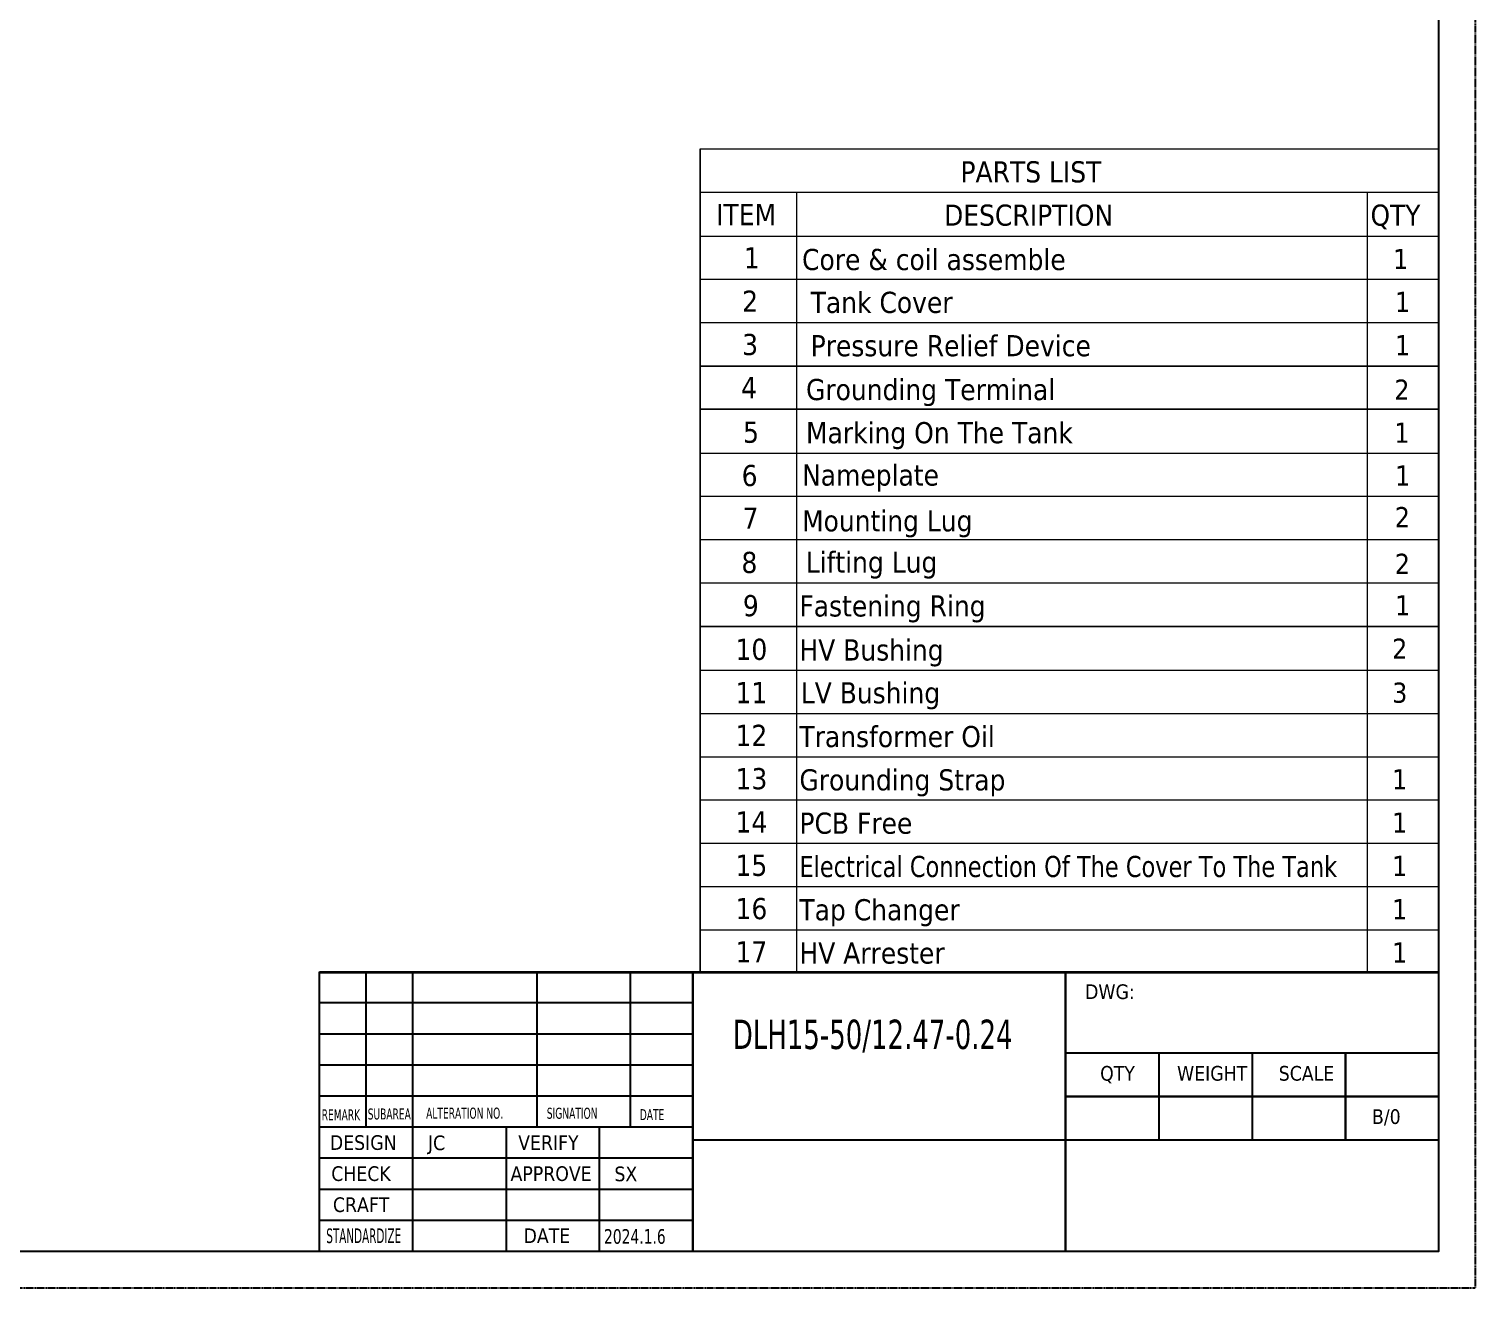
# Model space of a CAD drawing. Extents: x 4438 to 384502, y -178203 to -21188.
# Drawn here: x 378640 to 380217, y -174438 to -173064 of the extents above; entities that cross this region are included whole.
import ezdxf

# ---------------------------------------------------------------- set-up
doc = ezdxf.new("R2010")
doc.units = 0
doc.header["$LTSCALE"] = 8
doc.header["$MEASUREMENT"] = 0
doc.linetypes.add('HIDDEN', pattern=[0.375, 0.25, -0.125])
doc.layers.get('0').update_dxf_attribs({"linetype": 'CONTINUOUS'})
doc.layers.add('PL', color=5, linetype='CONTINUOUS')
doc.layers.add('铁心', color=3, linetype='CONTINUOUS', lineweight=0)
doc.styles.add('Tahoma$001', font='tahoma.ttf', dxfattribs={"height": 2.159784})
doc.styles.add('Tahoma_txtstyle_28.93_0_0', font='tahoma.ttf')
doc.styles.add('Tahoma_txtstyle_30.40_0_0', font='tahoma.ttf')

msp = doc.modelspace()

# ---------------------------------------------------------------- linework, layer by layer
at = {"color": 7, "linetype": 'Continuous'}
for p, q in [((378957.187, -174093.289), (380177.091, -174093.289)), ((378957.226, -174092.806), (380177.13, -174092.806)), ((378957.226, -174397.782), (378957.226, -174092.806)), ((379008.055, -174262.237), (379008.055, -174092.806)), ((379058.885, -174397.782), (379058.885, -174092.806)), ((379194.43, -174262.237), (379194.43, -174092.806)), ((379296.088, -174262.237), (379296.088, -174092.806)), ((379363.861, -174092.806), (379363.861, -174397.782)), ((379364.004, -174093.015), (379364.004, -174397.991)), ((379770.495, -174397.782), (379770.495, -174092.806)), ((379770.639, -174093.015), (379770.639, -174397.991)), ((379363.861, -174126.692), (378957.226, -174126.692)), ((379363.861, -174160.578), (378957.226, -174160.578)), ((379770.495, -174180.91), (380177.13, -174180.91)), ((379770.639, -174181.12), (380177.274, -174181.12)), ((379872.154, -174180.91), (379872.154, -174275.791)), ((379872.298, -174181.12), (379872.298, -174276.001)), ((379973.813, -174180.91), (379973.813, -174275.791)), ((379973.956, -174181.12), (379973.956, -174276.001)), ((380075.471, -174180.91), (380075.471, -174275.791)), ((380075.615, -174181.12), (380075.615, -174276.001)), ((379363.861, -174194.464), (378957.226, -174194.464)), ((379363.861, -174228.351), (378957.226, -174228.351)), ((379770.495, -174228.351), (380177.13, -174228.351)), ((379770.639, -174228.56), (380177.274, -174228.56)), ((379363.861, -174262.237), (378957.226, -174262.237)), ((379160.543, -174262.237), (379160.543, -174397.782)), ((379262.202, -174262.237), (379262.202, -174397.782)), ((379363.861, -174275.791), (380177.13, -174275.791)), ((379364.004, -174276.001), (380177.274, -174276.001)), ((379363.861, -174296.123), (378957.226, -174296.123)), ((379363.861, -174330.009), (378957.226, -174330.009)), ((379363.861, -174363.896), (378957.226, -174363.896))]:
    msp.add_line(p, q, dxfattribs=at)
at = {"color": 7}
msp.add_lwpolyline([(377063.749, -171887.027), (380177.094, -171887.027), (380177.094, -174397.729), (377063.749, -174397.729)], close=True, dxfattribs=at)
at = {"layer": 'PL', "color": 1, "linetype": 'HIDDEN', "ltscale": 0.5}
msp.add_lwpolyline([(376864.176, -171847.112), (380217.009, -171847.112), (380217.009, -174437.644), (376864.176, -174437.644)], close=True, dxfattribs=at)
at = {"layer": '铁心', "lineweight": 13}
for points in [[(379372.092, -174092.806), (379372.092, -173195.146)], [(379372.092, -173195.146), (380177.274, -173195.146), (380177.274, -173242.37)], [(379372.092, -173195.146), (379372.092, -173242.37), (379372.092, -173242.37)], [(379372.092, -173242.37), (380177.274, -173242.37), (380177.274, -173290.575)], [(379372.092, -173242.37), (379372.092, -173290.575), (380177.274, -173290.575)], [(379477.318, -173242.37), (379477.318, -173290.575), (379477.318, -173290.575)], [(380099.233, -173242.37), (380099.233, -174092.806)], [(379372.092, -173715.987), (380177.274, -173715.987), (380177.274, -173290.575)], [(379372.092, -173290.575), (379372.092, -173715.987)], [(379477.318, -173290.575), (379477.318, -173715.987)], [(380177.274, -173337.603), (379372.092, -173337.603), (379372.092, -173337.603)], [(380177.274, -173384.828), (379372.092, -173384.828), (379372.092, -173384.828)], [(379372.092, -173432.052), (380177.274, -173432.052), (380177.274, -173479.081)], [(379372.092, -173432.052), (379372.092, -173479.081), (380177.274, -173479.081)], [(380177.274, -173432.052), (379372.092, -173432.052), (379372.092, -173432.052)], [(379372.092, -174092.806), (379372.092, -173432.052), (379372.092, -173432.052)], [(379477.318, -173432.052), (379477.318, -173479.081), (379477.318, -173479.081)], [(379372.092, -173479.081), (379372.092, -174092.806)], [(380177.274, -173479.081), (379372.092, -173479.081), (379372.092, -173479.081)], [(379477.318, -173479.081), (379477.318, -174092.806)], [(380177.274, -173527.285), (379372.092, -173527.285), (379372.092, -173527.285)], [(380177.274, -173527.285), (379372.092, -173527.285), (379372.092, -173527.285)], [(380177.274, -173574.51), (379372.092, -173574.51), (379372.092, -173574.51)], [(380177.274, -173574.51), (379372.092, -173574.51), (379372.092, -173574.51)], [(380177.274, -174093.015), (380177.274, -173571.978)], [(380177.274, -173621.538), (379372.092, -173621.538), (379372.092, -173621.538)], [(380177.274, -173621.538), (379372.092, -173621.538)], [(380177.274, -173668.763), (379372.092, -173668.763), (379372.092, -173668.763)], [(380177.274, -173668.763), (379372.092, -173668.763), (379372.092, -173668.763)], [(380177.274, -173715.987), (379372.092, -173715.987), (379372.092, -173715.987)], [(380177.274, -173763.996), (379372.092, -173763.996), (379372.092, -173763.996)], [(380177.274, -173811.22), (379372.092, -173811.22), (379372.092, -173811.22)], [(380177.274, -173858.445), (379372.092, -173858.445), (379372.092, -173858.445)], [(380177.274, -173905.669), (379372.092, -173905.669)], [(380177.274, -173952.894), (379372.092, -173952.894)], [(380177.274, -174000.118), (379372.092, -174000.118)], [(380177.274, -174047.343), (379372.092, -174047.343)], [(380177.274, -174093.015), (379372.092, -174093.015)]]:
    msp.add_lwpolyline(points, dxfattribs=at)

# ---------------------------------------------------------------- texts
for s, height, style, p in [('PARTS LIST', 23.0776, 'Tahoma_txtstyle_30.40_0_0', (379655.94, -173231.789)), ('ITEM', 23.0776, 'Tahoma_txtstyle_30.40_0_0', (379389.532, -173278.426)), ('DESCRIPTION', 23.07758, 'Tahoma_txtstyle_30.40_0_0', (379638.076, -173279.014)), ('QTY', 22.976, 'Tahoma$001', (380103.008, -173278.908)), ('1', 23.078, 'Tahoma_txtstyle_30.40_0_0', (379419.709, -173325.65)), ('Core & coil assemble   ', 23.07758, 'Tahoma_txtstyle_30.40_0_0', (379483.245, -173327.389)), ('1', 21.956, 'Tahoma_txtstyle_28.93_0_0', (380127.694, -173326.336)), ('2', 23.078, 'Tahoma_txtstyle_30.40_0_0', (379417.945, -173372.875)), ('Tank Cover', 23.0776, 'Tahoma_txtstyle_30.40_0_0', (379492.619, -173374.152)), ('1', 21.956, 'Tahoma$001', (380129.653, -173373.071)), ('3', 23.078, 'Tahoma_txtstyle_30.40_0_0', (379417.945, -173420.099)), ('Pressure Relief Device', 23.07758, 'Tahoma_txtstyle_30.40_0_0', (379492.619, -173421.377)), ('1', 21.956, 'Tahoma_txtstyle_28.93_0_0', (380129.653, -173420.295)), ('4', 23.078, 'Tahoma_txtstyle_30.40_0_0', (379416.769, -173467.128)), ('Grounding Terminal', 23.07758, 'Tahoma_txtstyle_30.40_0_0', (379487.585, -173469.223)), ('2', 21.956, 'Tahoma_txtstyle_28.93_0_0', (380128.994, -173468.759)), ('5', 23.078, 'Tahoma_txtstyle_30.40_0_0', (379418.992, -173515.724)), ('Marking On The Tank', 23.07758, 'Tahoma_txtstyle_30.40_0_0', (379487.585, -173516.252)), ('1', 21.956, 'Tahoma_txtstyle_28.93_0_0', (380128.994, -173515.788)), ('6', 23.078, 'Tahoma_txtstyle_30.40_0_0', (379417.394, -173562.949)), ('Nameplate', 23.0776, 'Tahoma_txtstyle_30.40_0_0', (379483.245, -173562.459)), ('1', 21.956, 'Tahoma_txtstyle_28.93_0_0', (380129.849, -173562.459)), ('7', 23.078, 'Tahoma_txtstyle_30.40_0_0', (379418.386, -173609.585)), ('Mounting Lug', 23.07758, 'Tahoma_txtstyle_30.40_0_0', (379483.245, -173612.35)), ('2', 21.956, 'Tahoma_txtstyle_28.93_0_0', (380129.479, -173607.791)), ('8', 23.078, 'Tahoma_txtstyle_30.40_0_0', (379417.155, -173657.789)), ('Lifting Lug', 23.07759, 'Tahoma_txtstyle_30.40_0_0', (379487.268, -173657.398)), ('2', 21.956, 'Tahoma_txtstyle_28.93_0_0', (380129.571, -173658.684)), ('9', 23.078, 'Tahoma_txtstyle_30.40_0_0', (379418.727, -173704.916)), ('Fastening Ring', 23.07758, 'Tahoma_txtstyle_30.40_0_0', (379480.36, -173705.205)), ('1', 21.956, 'Tahoma_txtstyle_28.93_0_0', (380129.849, -173704.034)), ('10', 23.0776, 'Tahoma_txtstyle_30.40_0_0', (379410.695, -173752.532)), ('HV Bushing', 23.0776, 'Tahoma_txtstyle_30.40_0_0', (379480.36, -173753.213)), ('2', 21.956, 'Tahoma_txtstyle_28.93_0_0', (380126.627, -173751.259)), ('11', 23.0776, 'Tahoma_txtstyle_30.40_0_0', (379410.695, -173799.757)), ('LV Bushing', 23.0776, 'Tahoma_txtstyle_30.40_0_0', (379481.873, -173799.953)), ('3', 21.956, 'Tahoma_txtstyle_28.93_0_0', (380126.627, -173799.267)), ('12', 23.0776, 'Tahoma_txtstyle_30.40_0_0', (379410.695, -173846.394)), ('Transformer Oil', 23.07758, 'Tahoma_txtstyle_30.40_0_0', (379480.36, -173847.662)), ('13', 23.0776, 'Tahoma_txtstyle_30.40_0_0', (379410.695, -173893.618)), ('Grounding Strap', 23.07758, 'Tahoma_txtstyle_30.40_0_0', (379480.36, -173894.887)), ('1', 21.956, 'Tahoma_txtstyle_28.93_0_0', (380126.627, -173893.716)), ('14', 23.0776, 'Tahoma_txtstyle_30.40_0_0', (379410.695, -173940.843)), ('PCB Free', 23.0776, 'Tahoma_txtstyle_30.40_0_0', (379480.36, -173942.111)), ('1', 21.956, 'Tahoma_txtstyle_28.93_0_0', (380126.627, -173940.941)), ('15', 23.0776, 'Tahoma_txtstyle_30.40_0_0', (379410.695, -173988.067)), ('1', 21.956, 'Tahoma_txtstyle_28.93_0_0', (380126.627, -173988.165)), ('16', 23.0776, 'Tahoma_txtstyle_30.40_0_0', (379410.695, -174035.292)), ('Tap Changer', 23.07758, 'Tahoma_txtstyle_30.40_0_0', (379480.36, -174036.56)), ('1', 21.956, 'Tahoma_txtstyle_28.93_0_0', (380126.627, -174035.39)), ('17', 23.0776, 'Tahoma_txtstyle_30.40_0_0', (379410.695, -174082.516)), ('HV Arrester', 23.07758, 'Tahoma_txtstyle_30.40_0_0', (379480.36, -174083.785)), ('1', 21.956, 'Tahoma_txtstyle_28.93_0_0', (380126.627, -174082.614)), ('DWG:', 16, 'Tahoma_txtstyle_30.40_0_0', (379791.783, -174122.403)), ('QTY', 16, 'Tahoma_txtstyle_30.40_0_0', (379808.222, -174211.408)), ('WEIGHT', 16, 'Tahoma_txtstyle_30.40_0_0', (379892.101, -174211.408)), ('SCALE', 16, 'Tahoma_txtstyle_30.40_0_0', (380002.955, -174211.408)), ('B/0', 16, 'Tahoma_txtstyle_30.40_0_0', (380104.578, -174258.639)), ('DESIGN', 16, 'Tahoma_txtstyle_30.40_0_0', (378968.389, -174286.922)), ('JC', 16, 'Tahoma_txtstyle_30.40_0_0', (379075.335, -174287.212)), ('VERIFY', 16, 'Tahoma_txtstyle_30.40_0_0', (379173.739, -174286.922)), ('CHECK', 16, 'Tahoma_txtstyle_30.40_0_0', (378969.97, -174320.809)), ('APPROVE', 16, 'Tahoma_txtstyle_30.40_0_0', (379165.38, -174320.809)), ('SX', 16, 'Tahoma_txtstyle_30.40_0_0', (379278.652, -174321.098)), ('CRAFT', 16, 'Tahoma_txtstyle_30.40_0_0', (378971.777, -174354.695)), ('DATE', 16, 'Tahoma_txtstyle_30.40_0_0', (379179.613, -174388.581))]:
    msp.add_text(s, height=height, dxfattribs=dict(at, style=style)).set_placement(p)
at = {"layer": '铁心', "lineweight": 13, "style": 'Tahoma_txtstyle_30.40_0_0'}
for s, height, width, p in [('Electrical Connection Of The Cover To The Tank', 23.07758, 0.9, (379480.36, -173989.336)), ('DLH15-50/12.47-0.24', 32, 0.75, (379407.757, -174176.885)), ('REMARK', 12, 0.7, (378959.508, -174254.671)), ('SUBAREA', 12, 0.7, (379009.663, -174253.765)), ('ALTERATION NO.', 12, 0.7, (379073.379, -174252.86)), ('SIGNATION', 12, 0.7, (379204.976, -174252.962)), ('DATE', 12, 0.7, (379306.307, -174254.487)), ('STANDARDIZE', 16, 0.6, (378964.52, -174388.581)), ('2024.1.6', 16, 0.8, (379267.324, -174389.31))]:
    msp.add_text(s, height=height, dxfattribs=dict(at, width=width)).set_placement(p)

doc.saveas('drawing.dxf')
